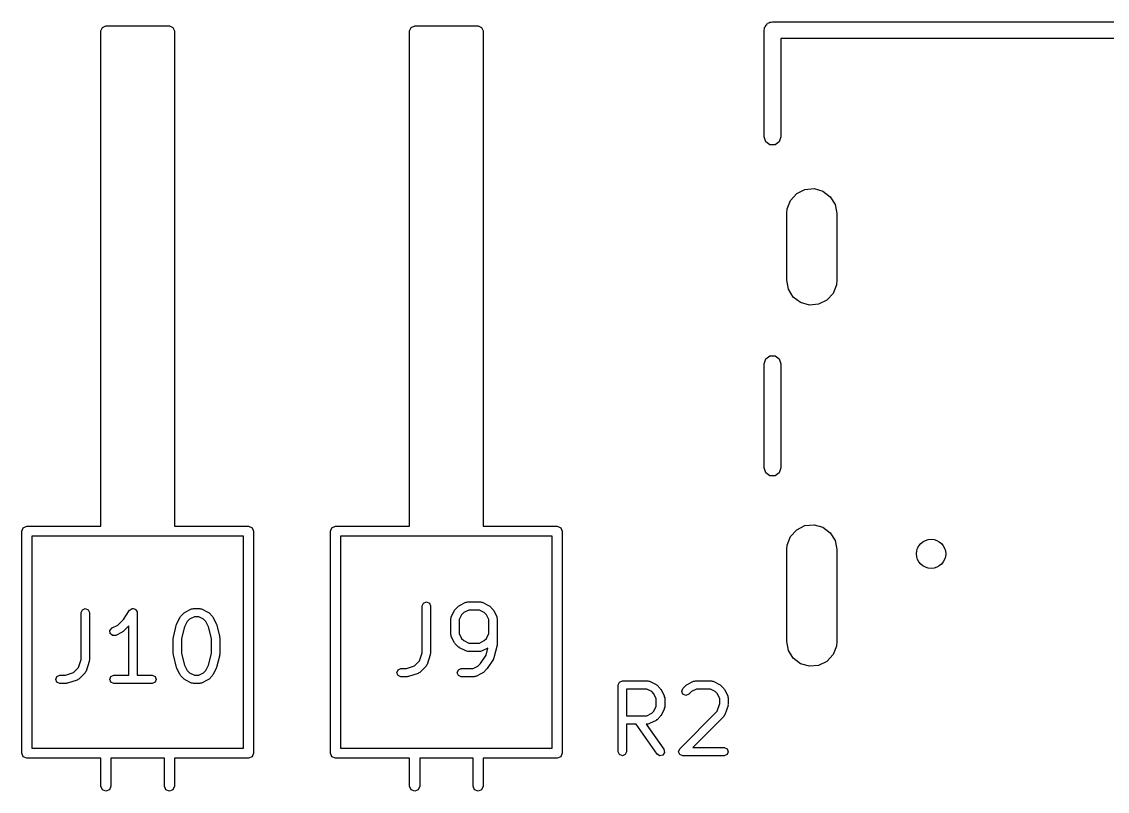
# Model space of a CAD drawing. Extents: x 0 to 2.78, y -2.35 to 0.
# Drawn here: x 1.682 to 2.195, y -0.366 to -0.003 of the extents above; entities that cross this region are included whole.
import ezdxf

# ---------------------------------------------------------------- set-up
doc = ezdxf.new("R2010")
doc.units = 0
doc.header["$MEASUREMENT"] = 0
doc.layers.add('BLACK', color=7, linetype='CONTINUOUS')

msp = doc.modelspace()

# ---------------------------------------------------------------- linework, layer by layer
at = {"layer": 'BLACK', "linetype": 'CONTINUOUS'}
for p, q in [((1.72038, -0.00581), (1.72205, -0.005118)), ((1.72205, -0.005118), (1.75197, -0.005118)), ((1.75197, -0.005118), (1.75364, -0.00581)), ((1.86605, -0.00581), (1.86772, -0.005118)), ((1.86772, -0.005118), (1.89764, -0.005118)), ((1.89764, -0.005118), (1.89931, -0.00581)), ((2.03324, -0.005366), (2.03343, -0.004772)), ((2.03343, -0.004772), (2.03393, -0.004406)), ((2.03393, -0.004406), (2.0343, -0.003902)), ((2.0343, -0.003902), (2.03489, -0.003709)), ((2.03489, -0.003709), (2.0354, -0.003342)), ((2.0354, -0.003342), (2.03602, -0.003342)), ((2.03602, -0.003342), (2.03661, -0.00315)), ((2.03661, -0.00315), (2.41378, -0.00315)), ((1.71969, -0.00748), (1.72038, -0.00581)), ((1.71969, -0.241339), (1.71969, -0.00748)), ((1.75364, -0.00581), (1.75433, -0.00748)), ((1.75433, -0.00748), (1.75433, -0.241339)), ((1.86535, -0.00748), (1.86605, -0.00581)), ((1.86535, -0.241339), (1.86535, -0.00748)), ((1.89931, -0.00581), (1.9, -0.00748)), ((1.9, -0.00748), (1.9, -0.241339)), ((2.03268, -0.007087), (2.03287, -0.006494)), ((2.03268, -0.05748), (2.03268, -0.007087)), ((2.03287, -0.00587), (2.03324, -0.005366)), ((2.03287, -0.006494), (2.03287, -0.00587)), ((2.40984, -0.011024), (2.04055, -0.011024)), ((2.04055, -0.011024), (2.04055, -0.05748)), ((2.03343, -0.059794), (2.03268, -0.05748)), ((2.0354, -0.061225), (2.03343, -0.059794)), ((2.03783, -0.061225), (2.0354, -0.061225)), ((2.0398, -0.059794), (2.03783, -0.061225)), ((2.04055, -0.05748), (2.0398, -0.059794)), ((2.05189, -0.082341), (2.05621, -0.08194)), ((2.05621, -0.08194), (2.06038, -0.083128)), ((2.04508, -0.087483), (2.048, -0.084275)), ((2.048, -0.084275), (2.05189, -0.082341)), ((2.06038, -0.083128), (2.06385, -0.085744)), ((2.06385, -0.085744), (2.06613, -0.089434)), ((2.04331, -0.093701), (2.04351, -0.091531)), ((2.04351, -0.091531), (2.04508, -0.087483)), ((2.06613, -0.089434), (2.06693, -0.093701)), ((2.04331, -0.125197), (2.04331, -0.093701)), ((2.06693, -0.093701), (2.06693, -0.125197)), ((2.0441, -0.129463), (2.04331, -0.125197)), ((2.06673, -0.127367), (2.06516, -0.131415)), ((2.06693, -0.125197), (2.06673, -0.127367)), ((2.04639, -0.133154), (2.0441, -0.129463)), ((2.04985, -0.13577), (2.04639, -0.133154)), ((2.06516, -0.131415), (2.06224, -0.134622)), ((2.05403, -0.136957), (2.04985, -0.13577)), ((2.05835, -0.136557), (2.05403, -0.136957)), ((2.06224, -0.134622), (2.05835, -0.136557)), ((2.03268, -0.164567), (2.03343, -0.162253)), ((2.03343, -0.162253), (2.0354, -0.160823)), ((2.0354, -0.160823), (2.03783, -0.160823)), ((2.03783, -0.160823), (2.0398, -0.162253)), ((2.0398, -0.162253), (2.04055, -0.164567)), ((2.03268, -0.21378), (2.03268, -0.164567)), ((2.04055, -0.164567), (2.04055, -0.21378)), ((2.03343, -0.216094), (2.03268, -0.21378)), ((2.04055, -0.21378), (2.0398, -0.216094)), ((2.0354, -0.217524), (2.03343, -0.216094)), ((2.03783, -0.217524), (2.0354, -0.217524)), ((2.0398, -0.216094), (2.03783, -0.217524)), ((2.05189, -0.241002), (2.05621, -0.240602)), ((2.05621, -0.240602), (2.06038, -0.241789)), ((1.68228, -0.243701), (1.68298, -0.24203)), ((1.68228, -0.348425), (1.68228, -0.243701)), ((1.68298, -0.24203), (1.68465, -0.241339)), ((1.68465, -0.241339), (1.71969, -0.241339)), ((1.75433, -0.241339), (1.78937, -0.241339)), ((1.78937, -0.241339), (1.79104, -0.24203)), ((1.79104, -0.24203), (1.79173, -0.243701)), ((1.79173, -0.243701), (1.79173, -0.348425)), ((1.82795, -0.243701), (1.82864, -0.24203)), ((1.82795, -0.348425), (1.82795, -0.243701)), ((1.82864, -0.24203), (1.83031, -0.241339)), ((1.83031, -0.241339), (1.86535, -0.241339)), ((1.9, -0.241339), (1.93504, -0.241339)), ((1.93504, -0.241339), (1.93671, -0.24203)), ((1.93671, -0.24203), (1.9374, -0.243701)), ((1.9374, -0.243701), (1.9374, -0.348425)), ((2.04508, -0.246144), (2.048, -0.242937)), ((2.048, -0.242937), (2.05189, -0.241002)), ((2.06038, -0.241789), (2.06385, -0.244405)), ((2.06385, -0.244405), (2.06613, -0.248096)), ((1.72205, -0.246063), (1.68701, -0.246063)), ((1.68701, -0.246063), (1.68701, -0.346063)), ((1.72441, -0.246063), (1.72205, -0.246063)), ((1.72913, -0.246063), (1.72441, -0.246063)), ((1.73386, -0.246063), (1.72913, -0.246063)), ((1.73858, -0.246063), (1.73386, -0.246063)), ((1.74331, -0.246063), (1.73858, -0.246063)), ((1.74803, -0.246063), (1.74331, -0.246063)), ((1.75197, -0.246063), (1.74803, -0.246063)), ((1.78701, -0.246063), (1.75197, -0.246063)), ((1.78701, -0.346063), (1.78701, -0.246063)), ((1.86772, -0.246063), (1.83268, -0.246063)), ((1.83268, -0.246063), (1.83268, -0.346063)), ((1.87008, -0.246063), (1.86772, -0.246063)), ((1.8748, -0.246063), (1.87008, -0.246063)), ((1.87953, -0.246063), (1.8748, -0.246063)), ((1.88425, -0.246063), (1.87953, -0.246063)), ((1.88898, -0.246063), (1.88425, -0.246063)), ((1.8937, -0.246063), (1.88898, -0.246063)), ((1.89764, -0.246063), (1.8937, -0.246063)), ((1.93268, -0.246063), (1.89764, -0.246063)), ((1.93268, -0.346063), (1.93268, -0.246063)), ((2.04331, -0.252362), (2.04351, -0.250192)), ((2.04351, -0.250192), (2.04508, -0.246144)), ((2.06613, -0.248096), (2.06693, -0.252362)), ((2.04331, -0.295669), (2.04331, -0.252362)), ((2.06693, -0.252362), (2.06693, -0.295669)), ((1.71033, -0.282082), (1.71091, -0.280691)), ((1.71091, -0.280691), (1.7123, -0.280114)), ((1.7123, -0.280114), (1.71369, -0.280691)), ((1.71369, -0.280691), (1.71427, -0.282082)), ((1.73027, -0.285328), (1.73316, -0.280991)), ((1.73316, -0.280991), (1.73333, -0.280878)), ((1.73333, -0.280878), (1.7334, -0.280691)), ((1.7334, -0.280691), (1.73393, -0.280471)), ((1.73393, -0.280471), (1.73441, -0.280152)), ((1.73441, -0.280152), (1.73461, -0.280191)), ((1.73461, -0.280191), (1.7348, -0.280114)), ((1.7348, -0.280114), (1.73533, -0.280333)), ((1.73533, -0.280333), (1.73589, -0.280445)), ((1.73589, -0.280445), (1.736, -0.280613)), ((1.736, -0.280613), (1.73619, -0.280691)), ((1.73619, -0.280691), (1.73641, -0.28122)), ((1.73641, -0.28122), (1.73673, -0.281696)), ((1.73673, -0.281696), (1.73669, -0.281895)), ((1.75941, -0.281822), (1.76241, -0.280322)), ((1.76241, -0.280322), (1.76287, -0.280289)), ((1.76287, -0.280289), (1.76329, -0.280114)), ((1.76329, -0.280114), (1.76629, -0.280114)), ((1.76629, -0.280114), (1.76672, -0.280289)), ((1.76672, -0.280289), (1.76717, -0.280322)), ((1.76717, -0.280322), (1.77017, -0.281822)), ((1.87128, -0.278933), (1.87185, -0.277541)), ((1.87128, -0.301111), (1.87128, -0.278933)), ((1.87185, -0.277541), (1.87325, -0.276964)), ((1.87325, -0.276964), (1.87464, -0.277541)), ((1.87464, -0.277541), (1.87521, -0.278933)), ((1.87521, -0.278933), (1.87521, -0.30143)), ((1.88498, -0.284052), (1.88648, -0.281052)), ((1.88648, -0.281052), (1.88673, -0.28084)), ((1.88673, -0.28084), (1.88685, -0.280541)), ((1.88685, -0.280541), (1.88835, -0.279041)), ((1.88835, -0.279041), (1.88865, -0.278917)), ((1.88865, -0.278917), (1.88886, -0.278672)), ((1.88886, -0.278672), (1.89186, -0.277172)), ((1.89321, -0.280901), (1.89091, -0.28205)), ((1.89186, -0.277172), (1.89232, -0.27714)), ((1.89232, -0.27714), (1.89274, -0.276964)), ((1.89274, -0.276964), (1.89874, -0.276964)), ((1.89828, -0.280901), (1.89321, -0.280901)), ((1.90058, -0.282051), (1.89828, -0.280901)), ((1.89874, -0.276964), (1.89917, -0.27714)), ((1.89917, -0.27714), (1.89962, -0.277172)), ((1.89962, -0.277172), (1.90262, -0.278672)), ((1.90262, -0.278672), (1.90283, -0.278917)), ((1.90283, -0.278917), (1.90313, -0.279041)), ((1.90313, -0.279041), (1.90463, -0.280541)), ((1.90463, -0.280541), (1.90476, -0.28084)), ((1.90476, -0.28084), (1.905, -0.281052)), ((1.905, -0.281052), (1.9065, -0.284052)), ((1.71033, -0.30426), (1.71033, -0.282082)), ((1.71427, -0.282082), (1.71427, -0.30458)), ((1.72763, -0.287964), (1.73027, -0.285328)), ((1.73669, -0.281895), (1.73676, -0.282082)), ((1.73676, -0.282082), (1.73676, -0.31161)), ((1.75553, -0.287201), (1.75703, -0.284202)), ((1.75703, -0.284202), (1.75728, -0.283989)), ((1.75728, -0.283989), (1.7574, -0.28369)), ((1.7574, -0.28369), (1.7589, -0.28219)), ((1.7589, -0.28219), (1.7592, -0.282066)), ((1.76041, -0.286248), (1.75915, -0.288769)), ((1.7592, -0.282066), (1.75941, -0.281822)), ((1.76146, -0.2852), (1.76041, -0.286248)), ((1.76376, -0.284051), (1.76146, -0.2852)), ((1.76583, -0.284051), (1.76376, -0.284051)), ((1.76813, -0.2852), (1.76583, -0.284051)), ((1.76917, -0.286248), (1.76813, -0.2852)), ((1.77043, -0.288769), (1.76917, -0.286248)), ((1.77017, -0.281822), (1.77038, -0.282066)), ((1.77038, -0.282066), (1.77068, -0.28219)), ((1.77068, -0.28219), (1.77218, -0.28369)), ((1.77218, -0.28369), (1.77231, -0.283989)), ((1.77231, -0.283989), (1.77255, -0.284202)), ((1.77255, -0.284202), (1.77405, -0.287201)), ((1.88478, -0.284932), (1.88495, -0.284509)), ((1.88478, -0.292431), (1.88478, -0.284932)), ((1.88495, -0.284509), (1.88498, -0.284052)), ((1.88986, -0.283099), (1.88871, -0.285397)), ((1.88871, -0.285397), (1.88871, -0.291966)), ((1.89091, -0.28205), (1.88986, -0.283099)), ((1.90162, -0.283099), (1.90058, -0.282051)), ((1.90277, -0.285397), (1.90162, -0.283099)), ((1.90277, -0.291966), (1.90277, -0.285397)), ((1.9065, -0.284052), (1.90653, -0.284509)), ((1.90653, -0.284509), (1.90671, -0.284932)), ((1.90671, -0.284932), (1.90671, -0.296931)), ((1.72393, -0.290459), (1.72492, -0.289321)), ((1.72404, -0.291962), (1.72393, -0.290459)), ((1.72517, -0.292949), (1.72404, -0.291962)), ((1.72492, -0.289321), (1.72763, -0.287964)), ((1.72968, -0.291342), (1.72668, -0.292842)), ((1.72989, -0.291097), (1.72968, -0.291342)), ((1.73019, -0.290973), (1.72989, -0.291097)), ((1.73283, -0.288335), (1.73019, -0.290973)), ((1.73283, -0.31161), (1.73283, -0.288335)), ((1.75388, -0.293604), (1.75538, -0.287604)), ((1.75538, -0.287604), (1.75552, -0.287425)), ((1.75552, -0.287425), (1.75553, -0.287201)), ((1.75915, -0.288769), (1.75776, -0.294323)), ((1.77182, -0.294323), (1.77043, -0.288769)), ((1.77405, -0.287201), (1.77407, -0.287425)), ((1.77407, -0.287425), (1.7742, -0.287604)), ((1.7742, -0.287604), (1.7757, -0.293604)), ((1.88871, -0.291966), (1.88986, -0.294265)), ((1.90162, -0.294265), (1.90277, -0.291966)), ((1.72668, -0.292842), (1.72517, -0.292949)), ((1.75382, -0.294081), (1.75392, -0.29385)), ((1.75382, -0.30158), (1.75382, -0.294081)), ((1.75392, -0.29385), (1.75388, -0.293604)), ((1.75776, -0.294323), (1.75776, -0.301338)), ((1.77182, -0.301338), (1.77182, -0.294323)), ((1.7757, -0.293604), (1.77566, -0.29385)), ((1.77566, -0.29385), (1.77576, -0.294081)), ((1.77576, -0.294081), (1.77576, -0.30158)), ((1.88495, -0.292854), (1.88478, -0.292431)), ((1.88498, -0.293312), (1.88495, -0.292854)), ((1.88648, -0.296311), (1.88498, -0.293312)), ((1.88673, -0.296523), (1.88648, -0.296311)), ((1.88685, -0.296823), (1.88673, -0.296523)), ((1.88835, -0.298323), (1.88685, -0.296823)), ((1.88986, -0.294265), (1.89091, -0.295313)), ((1.89091, -0.295313), (1.89321, -0.296462)), ((1.89321, -0.296462), (1.89828, -0.296462)), ((1.89828, -0.296462), (1.90058, -0.295313)), ((1.90058, -0.295313), (1.90162, -0.294265)), ((1.90671, -0.296931), (1.90661, -0.297161)), ((2.0441, -0.299936), (2.04331, -0.295669)), ((2.06693, -0.295669), (2.06673, -0.29784)), ((1.75392, -0.301811), (1.75382, -0.30158)), ((1.75388, -0.302057), (1.75392, -0.301811)), ((1.75538, -0.308057), (1.75388, -0.302057)), ((1.75776, -0.301338), (1.75915, -0.306892)), ((1.77043, -0.306892), (1.77182, -0.301338)), ((1.7757, -0.302057), (1.7742, -0.308057)), ((1.77576, -0.30158), (1.77566, -0.301811)), ((1.77566, -0.301811), (1.7757, -0.302057)), ((1.87003, -0.304866), (1.87128, -0.301111)), ((1.87511, -0.302053), (1.87361, -0.306552)), ((1.87521, -0.30143), (1.87509, -0.301729)), ((1.87509, -0.301729), (1.87511, -0.302053)), ((1.88865, -0.298447), (1.88835, -0.298323)), ((1.88886, -0.298691), (1.88865, -0.298447)), ((1.89186, -0.300191), (1.88886, -0.298691)), ((1.89232, -0.300224), (1.89186, -0.300191)), ((1.89274, -0.300399), (1.89232, -0.300224)), ((1.89874, -0.300399), (1.89274, -0.300399)), ((1.89871, -0.306175), (1.90141, -0.302122)), ((1.89917, -0.300224), (1.89874, -0.300399)), ((1.89962, -0.300191), (1.89917, -0.300224)), ((1.90222, -0.298891), (1.89962, -0.300191)), ((1.90141, -0.302122), (1.90222, -0.298891)), ((1.90665, -0.297408), (1.90515, -0.303407)), ((1.90661, -0.297161), (1.90665, -0.297408)), ((2.04639, -0.303626), (2.0441, -0.299936)), ((2.06516, -0.301887), (2.06224, -0.305095)), ((2.06673, -0.29784), (2.06516, -0.301887)), ((1.70908, -0.308016), (1.71033, -0.30426)), ((1.71417, -0.305202), (1.71267, -0.309702)), ((1.71427, -0.30458), (1.71414, -0.304879)), ((1.71414, -0.304879), (1.71417, -0.305202)), ((1.75915, -0.306892), (1.76041, -0.309413)), ((1.76917, -0.309413), (1.77043, -0.306892)), ((1.86393, -0.30846), (1.86768, -0.307209)), ((1.86768, -0.307209), (1.87003, -0.304866)), ((1.87314, -0.307321), (1.87014, -0.310321)), ((1.87331, -0.306898), (1.87314, -0.307321)), ((1.87361, -0.306552), (1.87331, -0.306898)), ((1.89528, -0.30846), (1.89758, -0.307311)), ((1.89758, -0.307311), (1.89871, -0.306175)), ((1.90488, -0.304022), (1.90188, -0.308521)), ((1.90495, -0.303684), (1.90488, -0.304022)), ((1.90515, -0.303407), (1.90495, -0.303684)), ((2.04985, -0.306242), (2.04639, -0.303626)), ((2.05403, -0.30743), (2.04985, -0.306242)), ((2.05835, -0.307029), (2.05403, -0.30743)), ((2.06224, -0.305095), (2.05835, -0.307029)), ((1.69833, -0.313579), (1.69891, -0.312187)), ((1.69891, -0.312187), (1.7003, -0.31161)), ((1.7003, -0.31161), (1.70298, -0.31161)), ((1.70298, -0.31161), (1.70674, -0.310358)), ((1.70674, -0.310358), (1.70908, -0.308016)), ((1.71219, -0.310471), (1.70919, -0.313471)), ((1.71237, -0.310048), (1.71219, -0.310471)), ((1.71267, -0.309702), (1.71237, -0.310048)), ((1.72383, -0.313579), (1.7244, -0.312187)), ((1.7244, -0.312187), (1.7258, -0.31161)), ((1.7258, -0.31161), (1.73283, -0.31161)), ((1.73676, -0.31161), (1.74379, -0.31161)), ((1.74379, -0.31161), (1.74519, -0.312187)), ((1.74519, -0.312187), (1.74576, -0.313579)), ((1.75552, -0.308236), (1.75538, -0.308057)), ((1.75553, -0.30846), (1.75552, -0.308236)), ((1.75703, -0.311459), (1.75553, -0.30846)), ((1.75728, -0.311671), (1.75703, -0.311459)), ((1.7574, -0.311971), (1.75728, -0.311671)), ((1.7589, -0.313471), (1.7574, -0.311971)), ((1.76041, -0.309413), (1.76146, -0.310461)), ((1.76146, -0.310461), (1.76376, -0.31161)), ((1.76376, -0.31161), (1.76583, -0.31161)), ((1.76583, -0.31161), (1.76813, -0.310461)), ((1.76813, -0.310461), (1.76917, -0.309413)), ((1.77218, -0.311971), (1.77068, -0.313471)), ((1.77231, -0.311671), (1.77218, -0.311971)), ((1.77255, -0.311459), (1.77231, -0.311671)), ((1.77405, -0.30846), (1.77255, -0.311459)), ((1.77407, -0.308236), (1.77405, -0.30846)), ((1.7742, -0.308057), (1.77407, -0.308236)), ((1.85928, -0.310429), (1.85986, -0.309037)), ((1.85986, -0.311821), (1.85928, -0.310429)), ((1.85986, -0.309037), (1.86125, -0.30846)), ((1.86125, -0.312397), (1.85986, -0.311821)), ((1.86125, -0.30846), (1.86393, -0.30846)), ((1.86425, -0.312397), (1.86125, -0.312397)), ((1.86455, -0.312273), (1.86425, -0.312397)), ((1.86487, -0.312296), (1.86455, -0.312273)), ((1.86937, -0.310797), (1.86487, -0.312296)), ((1.86971, -0.310496), (1.86937, -0.310797)), ((1.87014, -0.310321), (1.86971, -0.310496)), ((1.88778, -0.310429), (1.88835, -0.309037)), ((1.88835, -0.311821), (1.88778, -0.310429)), ((1.88835, -0.309037), (1.88974, -0.30846)), ((1.88974, -0.312397), (1.88835, -0.311821)), ((1.88974, -0.30846), (1.89528, -0.30846)), ((1.89574, -0.312397), (1.88974, -0.312397)), ((1.89617, -0.312222), (1.89574, -0.312397)), ((1.89662, -0.31219), (1.89617, -0.312222)), ((1.89962, -0.31069), (1.89662, -0.31219)), ((1.89984, -0.310445), (1.89962, -0.31069)), ((1.90013, -0.310321), (1.89984, -0.310445)), ((1.90163, -0.308821), (1.90013, -0.310321)), ((1.90171, -0.308634), (1.90163, -0.308821)), ((1.90188, -0.308521), (1.90171, -0.308634)), ((1.69891, -0.31497), (1.69833, -0.313579)), ((1.7003, -0.315547), (1.69891, -0.31497)), ((1.7033, -0.315547), (1.7003, -0.315547)), ((1.7036, -0.315423), (1.7033, -0.315547)), ((1.70392, -0.315446), (1.7036, -0.315423)), ((1.70842, -0.313946), (1.70392, -0.315446)), ((1.70877, -0.313646), (1.70842, -0.313946)), ((1.70919, -0.313471), (1.70877, -0.313646)), ((1.7244, -0.31497), (1.72383, -0.313579)), ((1.7258, -0.315547), (1.7244, -0.31497)), ((1.7348, -0.315547), (1.7258, -0.315547)), ((1.74379, -0.315547), (1.7348, -0.315547)), ((1.74519, -0.31497), (1.74379, -0.315547)), ((1.74576, -0.313579), (1.74519, -0.31497)), ((1.7592, -0.313595), (1.7589, -0.313471)), ((1.75941, -0.313839), (1.7592, -0.313595)), ((1.76241, -0.315339), (1.75941, -0.313839)), ((1.76287, -0.315372), (1.76241, -0.315339)), ((1.76329, -0.315547), (1.76287, -0.315372)), ((1.76629, -0.315547), (1.76329, -0.315547)), ((1.76672, -0.315372), (1.76629, -0.315547)), ((1.76717, -0.315339), (1.76672, -0.315372)), ((1.77017, -0.313839), (1.76717, -0.315339)), ((1.77038, -0.313595), (1.77017, -0.313839)), ((1.77068, -0.313471), (1.77038, -0.313595)), ((1.96376, -0.316236), (1.96434, -0.314844)), ((1.96376, -0.347732), (1.96376, -0.316236)), ((1.96434, -0.314844), (1.96573, -0.314268)), ((1.96573, -0.314268), (1.97773, -0.314268)), ((1.97773, -0.314268), (1.97815, -0.314443)), ((1.97815, -0.314443), (1.97861, -0.314475)), ((1.97861, -0.314475), (1.98161, -0.315975)), ((1.98161, -0.315975), (1.98182, -0.31622)), ((1.98182, -0.31622), (1.98212, -0.316344)), ((1.98212, -0.316344), (1.98362, -0.317844)), ((1.99433, -0.317844), (1.99583, -0.316344)), ((1.99583, -0.316344), (1.99613, -0.31622)), ((1.99613, -0.31622), (1.99635, -0.315975)), ((1.99635, -0.315975), (1.99934, -0.314475)), ((1.99934, -0.314475), (1.9998, -0.314443)), ((1.9998, -0.314443), (2.00022, -0.314268)), ((2.00022, -0.314268), (2.00772, -0.314268)), ((2.00772, -0.314268), (2.00815, -0.314443)), ((2.00815, -0.314443), (2.0086, -0.314475)), ((2.0086, -0.314475), (2.0116, -0.315975)), ((2.0116, -0.315975), (2.01182, -0.31622)), ((2.01182, -0.31622), (2.01212, -0.316344)), ((2.01212, -0.316344), (2.01362, -0.317844)), ((1.97726, -0.318205), (1.9677, -0.318205)), ((1.9677, -0.318205), (1.9677, -0.330765)), ((1.97956, -0.319354), (1.97726, -0.318205)), ((1.98061, -0.320402), (1.97956, -0.319354)), ((1.98176, -0.3227), (1.98061, -0.320402)), ((1.98176, -0.32627), (1.98176, -0.3227)), ((1.98362, -0.317844), (1.98374, -0.318143)), ((1.98374, -0.318143), (1.98399, -0.318355)), ((1.98399, -0.318355), (1.98549, -0.321355)), ((1.98549, -0.321355), (1.98552, -0.321812)), ((1.98552, -0.321812), (1.9857, -0.322235)), ((1.9857, -0.322235), (1.9857, -0.326735)), ((1.99376, -0.319236), (1.99433, -0.317844)), ((1.99433, -0.320628), (1.99376, -0.319236)), ((1.99573, -0.321204), (1.99433, -0.320628)), ((1.99712, -0.320628), (1.99573, -0.321204)), ((1.99839, -0.319354), (1.99712, -0.320628)), ((2.00069, -0.318205), (1.99839, -0.319354)), ((2.00726, -0.318205), (2.00069, -0.318205)), ((2.00956, -0.319354), (2.00726, -0.318205)), ((2.01061, -0.320402), (2.00956, -0.319354)), ((2.01175, -0.3227), (2.01061, -0.320402)), ((2.01175, -0.324915), (2.01175, -0.3227)), ((2.01362, -0.317844), (2.01374, -0.318143)), ((2.01374, -0.318143), (2.01398, -0.318355)), ((2.01398, -0.318355), (2.01548, -0.321355)), ((2.01548, -0.321355), (2.01552, -0.321812)), ((2.01552, -0.321812), (2.01569, -0.322235)), ((2.01569, -0.322235), (2.01569, -0.325235)), ((1.98061, -0.328568), (1.98176, -0.32627)), ((1.98549, -0.327615), (1.98399, -0.330615)), ((1.98552, -0.327158), (1.98549, -0.327615)), ((1.9857, -0.326735), (1.98552, -0.327158)), ((2.0105, -0.328671), (2.01175, -0.324915)), ((2.01559, -0.325857), (2.01409, -0.330357)), ((2.01569, -0.325235), (2.01557, -0.325534)), ((2.01557, -0.325534), (2.01559, -0.325857)), ((1.9677, -0.330765), (1.97726, -0.330765)), ((1.97726, -0.330765), (1.97956, -0.329616)), ((1.97956, -0.329616), (1.98061, -0.328568)), ((1.98182, -0.33275), (1.98161, -0.332995)), ((1.98212, -0.332626), (1.98182, -0.33275)), ((1.98362, -0.331126), (1.98212, -0.332626)), ((1.98374, -0.330827), (1.98362, -0.331126)), ((1.98399, -0.330615), (1.98374, -0.330827)), ((1.99283, -0.34634), (2.0105, -0.328671)), ((2.01362, -0.331126), (1.99898, -0.345764)), ((2.01379, -0.330703), (2.01362, -0.331126)), ((2.01409, -0.330357), (2.01379, -0.330703)), ((1.9722, -0.334702), (1.9677, -0.334702)), ((1.9677, -0.334702), (1.9677, -0.347732)), ((1.98211, -0.348861), (1.9722, -0.334702)), ((1.97773, -0.334702), (1.97701, -0.334702)), ((1.97701, -0.334702), (1.98534, -0.346603)), ((1.97815, -0.334527), (1.97773, -0.334702)), ((1.97861, -0.334495), (1.97815, -0.334527)), ((1.98161, -0.332995), (1.97861, -0.334495)), ((1.68701, -0.346063), (1.78701, -0.346063)), ((1.83268, -0.346063), (1.93268, -0.346063)), ((1.96434, -0.349124), (1.96376, -0.347732)), ((1.9677, -0.347732), (1.96712, -0.349124)), ((1.98567, -0.348074), (1.98486, -0.349345)), ((1.98534, -0.346603), (1.98567, -0.348074)), ((1.99226, -0.347732), (1.99283, -0.34634)), ((1.99283, -0.349124), (1.99226, -0.347732)), ((1.99898, -0.345764), (2.01372, -0.345764)), ((2.01372, -0.345764), (2.01512, -0.34634)), ((2.01512, -0.34634), (2.01569, -0.347732)), ((2.01569, -0.347732), (2.01512, -0.349124)), ((1.68298, -0.350096), (1.68228, -0.348425)), ((1.68465, -0.350787), (1.68298, -0.350096)), ((1.71969, -0.350787), (1.68465, -0.350787)), ((1.71969, -0.364058), (1.71969, -0.350787)), ((1.74961, -0.350787), (1.72441, -0.350787)), ((1.72441, -0.350787), (1.72441, -0.364058)), ((1.74961, -0.364058), (1.74961, -0.350787)), ((1.78937, -0.350787), (1.75433, -0.350787)), ((1.75433, -0.350787), (1.75433, -0.364058)), ((1.79104, -0.350096), (1.78937, -0.350787)), ((1.79173, -0.348425), (1.79104, -0.350096)), ((1.82864, -0.350096), (1.82795, -0.348425)), ((1.82795, -0.348425), (1.82795, -0.348425)), ((1.83031, -0.350787), (1.82864, -0.350096)), ((1.86535, -0.350787), (1.83031, -0.350787)), ((1.86535, -0.364058), (1.86535, -0.350787)), ((1.89528, -0.350787), (1.87008, -0.350787)), ((1.87008, -0.350787), (1.87008, -0.364058)), ((1.89528, -0.364058), (1.89528, -0.350787)), ((1.93504, -0.350787), (1.9, -0.350787)), ((1.9, -0.350787), (1.9, -0.364058)), ((1.93671, -0.350096), (1.93504, -0.350787)), ((1.9374, -0.348425), (1.93671, -0.350096)), ((1.96573, -0.349701), (1.96434, -0.349124)), ((1.96712, -0.349124), (1.96573, -0.349701)), ((1.98338, -0.349671), (1.98211, -0.348861)), ((1.98486, -0.349345), (1.98338, -0.349671)), ((1.99423, -0.349701), (1.99283, -0.349124)), ((2.01372, -0.349701), (1.99423, -0.349701)), ((2.01512, -0.349124), (2.01372, -0.349701)), ((1.72038, -0.365728), (1.71969, -0.364058)), ((1.72205, -0.36642), (1.72038, -0.365728)), ((1.72372, -0.365728), (1.72205, -0.36642)), ((1.72441, -0.364058), (1.72372, -0.365728)), ((1.7503, -0.365728), (1.74961, -0.364058)), ((1.75197, -0.36642), (1.7503, -0.365728)), ((1.75364, -0.365728), (1.75197, -0.36642)), ((1.75433, -0.364058), (1.75364, -0.365728)), ((1.86605, -0.365728), (1.86535, -0.364058)), ((1.86772, -0.36642), (1.86605, -0.365728)), ((1.86939, -0.365728), (1.86772, -0.36642)), ((1.87008, -0.364058), (1.86939, -0.365728)), ((1.89597, -0.365728), (1.89528, -0.364058)), ((1.89764, -0.36642), (1.89597, -0.365728)), ((1.89931, -0.365728), (1.89764, -0.36642)), ((1.9, -0.364058), (1.89931, -0.365728))]:
    msp.add_line(p, q, dxfattribs=at)
at = {"layer": 'BLACK'}
msp.add_circle((2.11142, -0.254331), 0.00689, dxfattribs=at)

doc.saveas('drawing.dxf')
